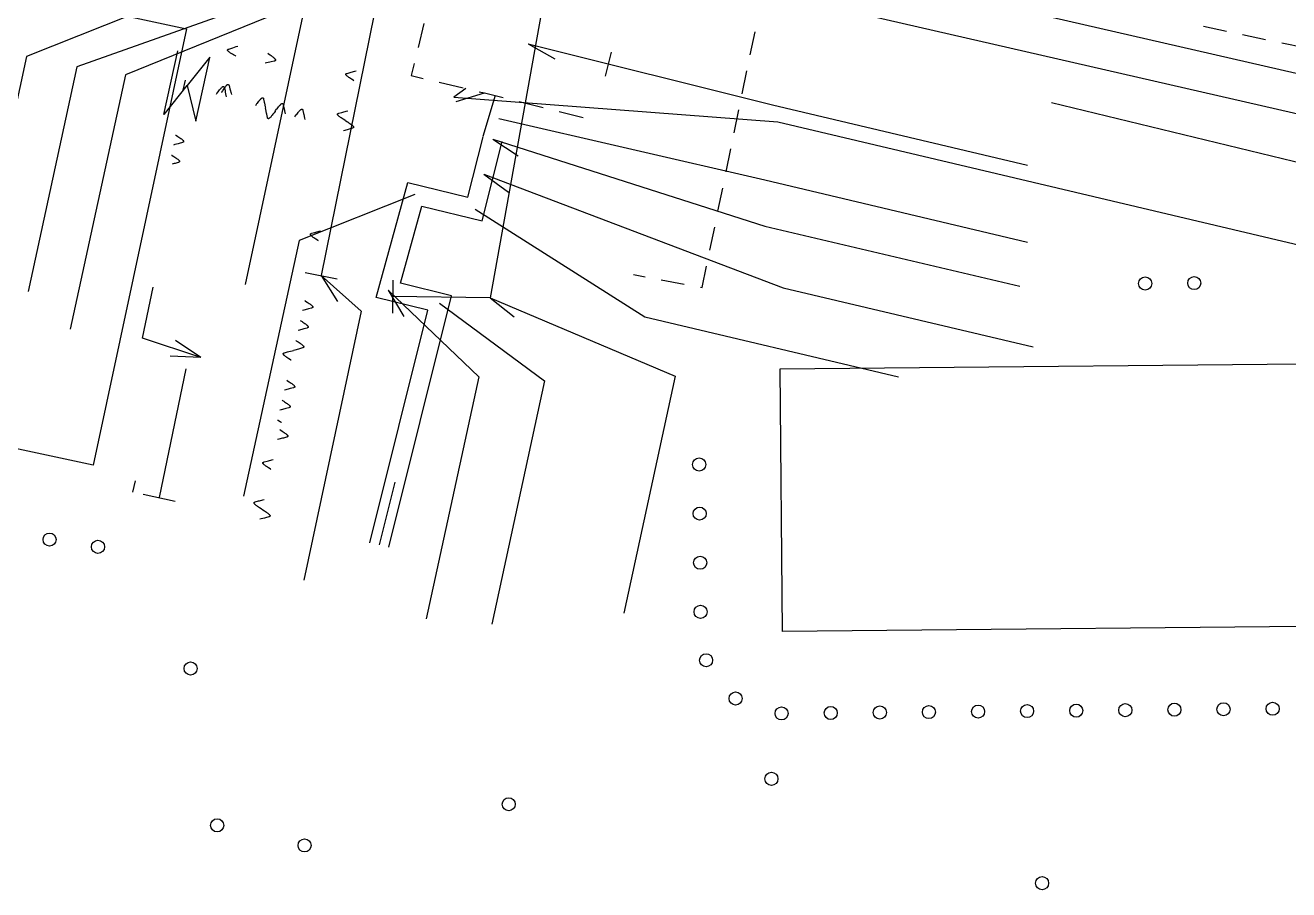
# Model space of a CAD drawing. Header units: metres. Extents: x 3206 to 3701, y 9896 to 11410.
# Drawn here: x 3438.6 to 3477.2, y 10766.92 to 10793.34 of the extents above; entities that cross this region are included whole.
import ezdxf

# ---------------------------------------------------------------- set-up
doc = ezdxf.new("R2010")
doc.units = ezdxf.units.M
for name, color, linetype in [('BUILDING', 7, 'Continuous'), ('CURB', 7, 'Continuous'), ('ELECTR_CABLE', 7, 'Continuous'), ('HEAT', 7, 'Continuous'), ('SEWER', 7, 'Continuous')]:
    doc.layers.add(name, color=color, linetype=linetype)

# ---------------------------------------------------------------- blocks, each defined once
blk = doc.blocks.new('МОЖЖЕВЕЛЬНИК_СКАЛЬНЫЙ')
blk.add_circle((0, 0), 0.2)
blk = doc.blocks.new('ЧЕРЕМУХА_ШУБЕРТ')
blk.add_circle((0, 0), 0.2)

msp = doc.modelspace()

# ---------------------------------------------------------------- linework, layer by layer
at = {"layer": 'BUILDING'}
for points in [[(3440.671, 10779.893), (3406.329, 10787.259), (3409.188, 10800.591), (3443.531, 10793.225)], [(3500, 10775.175), (3461.737, 10774.808), (3461.66, 10782.838), (3499.923, 10783.204)]]:
    msp.add_lwpolyline(points, close=True, dxfattribs=at)
at = {"layer": 'CURB'}
for points in [[(3460.75, 10792.436), (3460.895, 10793.141)], [(3474.595, 10793.305), (3475.299, 10793.157)], [(3475.788, 10793.054), (3476.492, 10792.906)], [(3476.982, 10792.804), (3477.686, 10792.656)], [(3460.503, 10791.242), (3460.648, 10791.947)], [(3460.256, 10790.048), (3460.402, 10790.753)], [(3460.009, 10788.854), (3460.155, 10789.559)], [(3459.762, 10787.66), (3459.908, 10788.364)], [(3459.515, 10786.466), (3459.661, 10787.17)], [(3459.226, 10785.335), (3459.279, 10785.325), (3459.414, 10785.976)], [(3457.183, 10785.722), (3457.536, 10785.655)], [(3458.027, 10785.562), (3458.734, 10785.428)], [(3441.886, 10779.074), (3441.969, 10779.414)]]:
    msp.add_lwpolyline(points, dxfattribs=at)
at = {"layer": 'ELECTR_CABLE'}
for points in [[(3453.281, 10805.707), (3449.997, 10797.303), (3447.638, 10785.686)], [(3452.884, 10799.654), (3455.014, 10797.329), (3452.804, 10785.012), (3449.821, 10785.044)], [(3455.014, 10797.329), (3440.18, 10792.071), (3438.69, 10785.203)], [(3445.035, 10792.39), (3445.022, 10792.398), (3444.978, 10792.423), (3444.958, 10792.435), (3444.929, 10792.453), (3444.896, 10792.473), (3444.874, 10792.487), (3444.853, 10792.501), (3444.838, 10792.512), (3444.824, 10792.524), (3444.815, 10792.531), (3444.807, 10792.538), (3444.801, 10792.544), (3444.799, 10792.547), (3444.796, 10792.55), (3444.792, 10792.555), (3444.789, 10792.558), (3444.788, 10792.561), (3444.786, 10792.564), (3444.784, 10792.567), (3444.783, 10792.571), (3444.782, 10792.573), (3444.782, 10792.575), (3444.782, 10792.576), (3444.781, 10792.578), (3444.781, 10792.579), (3444.781, 10792.581), (3444.782, 10792.583), (3444.782, 10792.585), (3444.782, 10792.586), (3444.782, 10792.587), (3444.783, 10792.588), (3444.783, 10792.589), (3444.784, 10792.59), (3444.785, 10792.591), (3444.786, 10792.593), (3444.787, 10792.594), (3444.788, 10792.595), (3444.789, 10792.596), (3444.79, 10792.597), (3444.792, 10792.598), (3444.793, 10792.599), (3444.794, 10792.6), (3444.797, 10792.602), (3444.799, 10792.603), (3444.802, 10792.604), (3444.806, 10792.606), (3444.81, 10792.607), (3444.818, 10792.61), (3444.913, 10792.641), (3444.944, 10792.651), (3445.049, 10792.684), (3445.09, 10792.697)], [(3442.839, 10790.615), (3443.261, 10792.559)], [(3443.543, 10791.494), (3443.816, 10790.405), (3444.238, 10792.35), (3444.24, 10792.36), (3443.543, 10791.494)], [(3446.013, 10792.483), (3446.025, 10792.474), (3446.067, 10792.444), (3446.085, 10792.43), (3446.113, 10792.41), (3446.143, 10792.387), (3446.163, 10792.37), (3446.183, 10792.354), (3446.196, 10792.342), (3446.21, 10792.328), (3446.218, 10792.32), (3446.225, 10792.313), (3446.23, 10792.306), (3446.233, 10792.303), (3446.235, 10792.3), (3446.238, 10792.294), (3446.24, 10792.291), (3446.242, 10792.288), (3446.243, 10792.285), (3446.245, 10792.282), (3446.246, 10792.278), (3446.246, 10792.275), (3446.246, 10792.274), (3446.247, 10792.272), (3446.247, 10792.271), (3446.247, 10792.269), (3446.246, 10792.267), (3446.246, 10792.265), (3446.245, 10792.263), (3446.245, 10792.263), (3446.244, 10792.262), (3446.244, 10792.261), (3446.243, 10792.26), (3446.243, 10792.259), (3446.242, 10792.257), (3446.241, 10792.256), (3446.239, 10792.255), (3446.238, 10792.254), (3446.237, 10792.253), (3446.236, 10792.252), (3446.234, 10792.251), (3446.233, 10792.25), (3446.232, 10792.25), (3446.229, 10792.248), (3446.226, 10792.248), (3446.223, 10792.246), (3446.219, 10792.245), (3446.215, 10792.244), (3446.207, 10792.242), (3446.109, 10792.221), (3446.077, 10792.214), (3445.969, 10792.192), (3445.927, 10792.183)], [(3448.643, 10791.641), (3448.63, 10791.649), (3448.587, 10791.676), (3448.568, 10791.689), (3448.539, 10791.707), (3448.507, 10791.728), (3448.485, 10791.743), (3448.465, 10791.758), (3448.45, 10791.77), (3448.436, 10791.782), (3448.427, 10791.79), (3448.42, 10791.796), (3448.414, 10791.803), (3448.412, 10791.806), (3448.409, 10791.808), (3448.405, 10791.814), (3448.403, 10791.817), (3448.401, 10791.82), (3448.4, 10791.823), (3448.398, 10791.826), (3448.397, 10791.83), (3448.396, 10791.832), (3448.396, 10791.834), (3448.396, 10791.835), (3448.395, 10791.837), (3448.395, 10791.838), (3448.395, 10791.84), (3448.396, 10791.842), (3448.396, 10791.844), (3448.396, 10791.845), (3448.397, 10791.846), (3448.397, 10791.847), (3448.398, 10791.848), (3448.398, 10791.849), (3448.399, 10791.85), (3448.4, 10791.852), (3448.402, 10791.853), (3448.403, 10791.854), (3448.404, 10791.855), (3448.405, 10791.856), (3448.406, 10791.857), (3448.408, 10791.858), (3448.409, 10791.859), (3448.412, 10791.86), (3448.414, 10791.861), (3448.417, 10791.863), (3448.421, 10791.864), (3448.425, 10791.866), (3448.433, 10791.868), (3448.529, 10791.896), (3448.561, 10791.905), (3448.666, 10791.935), (3448.708, 10791.946)], [(3443.43, 10791.354), (3443.496, 10791.661)], [(3444.6, 10791.28), (3444.608, 10791.293), (3444.634, 10791.337), (3444.646, 10791.356), (3444.665, 10791.385), (3444.686, 10791.417), (3444.7, 10791.439), (3444.715, 10791.459), (3444.726, 10791.474), (3444.739, 10791.489), (3444.746, 10791.497), (3444.753, 10791.505), (3444.759, 10791.511), (3444.762, 10791.513), (3444.765, 10791.516), (3444.77, 10791.52), (3444.774, 10791.522), (3444.776, 10791.524), (3444.779, 10791.525), (3444.782, 10791.527), (3444.786, 10791.528), (3444.788, 10791.529), (3444.79, 10791.529), (3444.792, 10791.529), (3444.793, 10791.53), (3444.795, 10791.53), (3444.797, 10791.53), (3444.799, 10791.529), (3444.801, 10791.529), (3444.801, 10791.529), (3444.802, 10791.528), (3444.803, 10791.528), (3444.804, 10791.527), (3444.805, 10791.527), (3444.807, 10791.526), (3444.808, 10791.525), (3444.81, 10791.523), (3444.811, 10791.522), (3444.812, 10791.521), (3444.812, 10791.52), (3444.814, 10791.519), (3444.814, 10791.518), (3444.815, 10791.516), (3444.817, 10791.513), (3444.818, 10791.511), (3444.819, 10791.508), (3444.821, 10791.504), (3444.822, 10791.5), (3444.825, 10791.492), (3444.853, 10791.397), (3444.862, 10791.365), (3444.893, 10791.26), (3444.905, 10791.218)], [(3443.539, 10791.492), (3442.839, 10790.615)], [(3444.442, 10791.234), (3444.451, 10791.247), (3444.481, 10791.288), (3444.495, 10791.306), (3444.515, 10791.334), (3444.539, 10791.364), (3444.555, 10791.384), (3444.572, 10791.404), (3444.584, 10791.417), (3444.597, 10791.431), (3444.606, 10791.439), (3444.613, 10791.446), (3444.62, 10791.451), (3444.623, 10791.453), (3444.626, 10791.456), (3444.631, 10791.459), (3444.635, 10791.461), (3444.638, 10791.463), (3444.641, 10791.464), (3444.644, 10791.465), (3444.648, 10791.466), (3444.65, 10791.467), (3444.652, 10791.467), (3444.653, 10791.467), (3444.655, 10791.467), (3444.657, 10791.467), (3444.659, 10791.467), (3444.66, 10791.467), (3444.662, 10791.466), (3444.663, 10791.466), (3444.664, 10791.465), (3444.665, 10791.465), (3444.666, 10791.464), (3444.667, 10791.463), (3444.668, 10791.462), (3444.669, 10791.461), (3444.671, 10791.46), (3444.672, 10791.459), (3444.673, 10791.458), (3444.674, 10791.456), (3444.674, 10791.455), (3444.675, 10791.454), (3444.676, 10791.452), (3444.677, 10791.449), (3444.678, 10791.447), (3444.679, 10791.444), (3444.681, 10791.439), (3444.682, 10791.435), (3444.683, 10791.427), (3444.704, 10791.33), (3444.711, 10791.297), (3444.733, 10791.19), (3444.742, 10791.148)], [(3445.641, 10790.888), (3445.65, 10790.901), (3445.68, 10790.942), (3445.694, 10790.96), (3445.714, 10790.988), (3445.738, 10791.018), (3445.754, 10791.038), (3445.771, 10791.058), (3445.783, 10791.071), (3445.796, 10791.085), (3445.805, 10791.093), (3445.812, 10791.1), (3445.819, 10791.105), (3445.822, 10791.107), (3445.825, 10791.11), (3445.83, 10791.113), (3445.834, 10791.115), (3445.837, 10791.117), (3445.84, 10791.118), (3445.843, 10791.119), (3445.847, 10791.12), (3445.849, 10791.121), (3445.851, 10791.121), (3445.853, 10791.121), (3445.854, 10791.121), (3445.856, 10791.121), (3445.858, 10791.121), (3445.859, 10791.121), (3445.861, 10791.12), (3445.862, 10791.12), (3445.863, 10791.119), (3445.864, 10791.119), (3445.865, 10791.118), (3445.866, 10791.117), (3445.867, 10791.116), (3445.869, 10791.115), (3445.87, 10791.114), (3445.871, 10791.113), (3445.872, 10791.112), (3445.873, 10791.11), (3445.874, 10791.109), (3445.874, 10791.108), (3445.875, 10791.106), (3445.876, 10791.103), (3445.877, 10791.101), (3445.878, 10791.098), (3445.88, 10791.093), (3445.881, 10791.089), (3445.882, 10791.081), (3445.903, 10790.984), (3445.91, 10790.952), (3445.932, 10790.844), (3445.941, 10790.802)], [(3446.24, 10790.715), (3446.231, 10790.703), (3446.201, 10790.662), (3446.187, 10790.643), (3446.167, 10790.616), (3446.143, 10790.586), (3446.127, 10790.565), (3446.111, 10790.546), (3446.098, 10790.532), (3446.085, 10790.519), (3446.077, 10790.511), (3446.069, 10790.504), (3446.062, 10790.499), (3446.059, 10790.496), (3446.056, 10790.494), (3446.051, 10790.491), (3446.047, 10790.488), (3446.044, 10790.487), (3446.041, 10790.486), (3446.038, 10790.484), (3446.034, 10790.483), (3446.032, 10790.483), (3446.03, 10790.483), (3446.029, 10790.482), (3446.027, 10790.482), (3446.026, 10790.482), (3446.024, 10790.483), (3446.022, 10790.483), (3446.02, 10790.484), (3446.019, 10790.484), (3446.018, 10790.485), (3446.017, 10790.485), (3446.016, 10790.486), (3446.015, 10790.486), (3446.014, 10790.487), (3446.013, 10790.488), (3446.011, 10790.49), (3446.01, 10790.491), (3446.01, 10790.492), (3446.009, 10790.493), (3446.008, 10790.495), (3446.007, 10790.496), (3446.006, 10790.497), (3446.005, 10790.5), (3446.004, 10790.503), (3446.003, 10790.506), (3446.002, 10790.51), (3446.001, 10790.515), (3445.999, 10790.523), (3445.978, 10790.62), (3445.972, 10790.652), (3445.949, 10790.76), (3445.941, 10790.802)], [(3446.24, 10790.715), (3446.249, 10790.728), (3446.28, 10790.769), (3446.293, 10790.787), (3446.314, 10790.815), (3446.337, 10790.845), (3446.354, 10790.865), (3446.37, 10790.885), (3446.383, 10790.898), (3446.396, 10790.912), (3446.404, 10790.92), (3446.412, 10790.927), (3446.418, 10790.932), (3446.421, 10790.934), (3446.424, 10790.937), (3446.43, 10790.94), (3446.434, 10790.942), (3446.436, 10790.944), (3446.44, 10790.945), (3446.443, 10790.946), (3446.446, 10790.947), (3446.449, 10790.948), (3446.45, 10790.948), (3446.452, 10790.948), (3446.454, 10790.948), (3446.455, 10790.948), (3446.457, 10790.948), (3446.459, 10790.948), (3446.461, 10790.947), (3446.462, 10790.947), (3446.463, 10790.946), (3446.464, 10790.946), (3446.465, 10790.945), (3446.466, 10790.944), (3446.467, 10790.943), (3446.468, 10790.942), (3446.47, 10790.941), (3446.471, 10790.94), (3446.471, 10790.939), (3446.472, 10790.937), (3446.473, 10790.936), (3446.474, 10790.935), (3446.475, 10790.933), (3446.476, 10790.93), (3446.477, 10790.928), (3446.478, 10790.925), (3446.479, 10790.92), (3446.48, 10790.916), (3446.482, 10790.908), (3446.503, 10790.811), (3446.509, 10790.779), (3446.532, 10790.671), (3446.54, 10790.629)], [(3446.84, 10790.542), (3446.849, 10790.555), (3446.879, 10790.596), (3446.893, 10790.614), (3446.914, 10790.642), (3446.937, 10790.672), (3446.953, 10790.692), (3446.97, 10790.712), (3446.982, 10790.725), (3446.995, 10790.739), (3447.004, 10790.747), (3447.011, 10790.754), (3447.018, 10790.759), (3447.021, 10790.761), (3447.024, 10790.764), (3447.029, 10790.767), (3447.033, 10790.769), (3447.036, 10790.771), (3447.039, 10790.772), (3447.042, 10790.773), (3447.046, 10790.774), (3447.048, 10790.775), (3447.05, 10790.775), (3447.052, 10790.775), (3447.053, 10790.775), (3447.055, 10790.775), (3447.057, 10790.775), (3447.059, 10790.775), (3447.06, 10790.774), (3447.061, 10790.774), (3447.062, 10790.773), (3447.063, 10790.773), (3447.064, 10790.772), (3447.065, 10790.771), (3447.066, 10790.77), (3447.068, 10790.769), (3447.069, 10790.768), (3447.07, 10790.767), (3447.071, 10790.766), (3447.072, 10790.764), (3447.073, 10790.763), (3447.073, 10790.762), (3447.074, 10790.76), (3447.075, 10790.757), (3447.076, 10790.755), (3447.077, 10790.752), (3447.079, 10790.747), (3447.08, 10790.743), (3447.081, 10790.735), (3447.102, 10790.638), (3447.109, 10790.606), (3447.131, 10790.498), (3447.14, 10790.456)], [(3448.385, 10790.42), (3448.372, 10790.428), (3448.329, 10790.455), (3448.309, 10790.468), (3448.28, 10790.486), (3448.249, 10790.507), (3448.227, 10790.522), (3448.207, 10790.537), (3448.192, 10790.549), (3448.178, 10790.561), (3448.169, 10790.569), (3448.162, 10790.575), (3448.156, 10790.582), (3448.153, 10790.585), (3448.151, 10790.587), (3448.147, 10790.593), (3448.145, 10790.596), (3448.143, 10790.599), (3448.141, 10790.602), (3448.14, 10790.605), (3448.139, 10790.609), (3448.138, 10790.611), (3448.138, 10790.613), (3448.137, 10790.614), (3448.137, 10790.616), (3448.137, 10790.617), (3448.137, 10790.619), (3448.138, 10790.621), (3448.138, 10790.623), (3448.138, 10790.624), (3448.139, 10790.625), (3448.139, 10790.626), (3448.14, 10790.627), (3448.14, 10790.628), (3448.141, 10790.629), (3448.142, 10790.631), (3448.144, 10790.632), (3448.145, 10790.633), (3448.146, 10790.634), (3448.147, 10790.635), (3448.148, 10790.636), (3448.149, 10790.637), (3448.151, 10790.638), (3448.154, 10790.639), (3448.156, 10790.64), (3448.159, 10790.642), (3448.163, 10790.643), (3448.167, 10790.645), (3448.175, 10790.647), (3448.271, 10790.675), (3448.303, 10790.684), (3448.408, 10790.714), (3448.45, 10790.725)], [(3448.385, 10790.42), (3448.398, 10790.412), (3448.441, 10790.385), (3448.461, 10790.372), (3448.49, 10790.354), (3448.521, 10790.333), (3448.543, 10790.318), (3448.563, 10790.303), (3448.578, 10790.291), (3448.592, 10790.279), (3448.601, 10790.271), (3448.608, 10790.265), (3448.614, 10790.258), (3448.617, 10790.255), (3448.619, 10790.252), (3448.623, 10790.247), (3448.625, 10790.244), (3448.627, 10790.241), (3448.629, 10790.238), (3448.63, 10790.235), (3448.631, 10790.231), (3448.632, 10790.229), (3448.632, 10790.227), (3448.633, 10790.226), (3448.633, 10790.224), (3448.633, 10790.223), (3448.633, 10790.221), (3448.632, 10790.219), (3448.632, 10790.217), (3448.632, 10790.216), (3448.631, 10790.215), (3448.631, 10790.214), (3448.63, 10790.213), (3448.63, 10790.212), (3448.629, 10790.211), (3448.628, 10790.209), (3448.626, 10790.208), (3448.625, 10790.207), (3448.624, 10790.206), (3448.623, 10790.205), (3448.622, 10790.204), (3448.621, 10790.203), (3448.619, 10790.202), (3448.616, 10790.201), (3448.614, 10790.2), (3448.611, 10790.198), (3448.607, 10790.197), (3448.603, 10790.195), (3448.595, 10790.193), (3448.499, 10790.165), (3448.467, 10790.156), (3448.362, 10790.126), (3448.32, 10790.115)], [(3443.191, 10789.983), (3443.204, 10789.975), (3443.247, 10789.948), (3443.267, 10789.935), (3443.296, 10789.917), (3443.328, 10789.896), (3443.349, 10789.881), (3443.37, 10789.866), (3443.385, 10789.855), (3443.399, 10789.843), (3443.408, 10789.835), (3443.415, 10789.828), (3443.421, 10789.822), (3443.423, 10789.819), (3443.426, 10789.816), (3443.43, 10789.811), (3443.432, 10789.808), (3443.434, 10789.805), (3443.436, 10789.802), (3443.437, 10789.799), (3443.438, 10789.795), (3443.439, 10789.793), (3443.439, 10789.791), (3443.44, 10789.79), (3443.44, 10789.788), (3443.44, 10789.787), (3443.44, 10789.785), (3443.44, 10789.783), (3443.439, 10789.781), (3443.439, 10789.78), (3443.438, 10789.779), (3443.438, 10789.778), (3443.437, 10789.777), (3443.437, 10789.776), (3443.436, 10789.775), (3443.435, 10789.773), (3443.434, 10789.772), (3443.432, 10789.771), (3443.432, 10789.77), (3443.43, 10789.769), (3443.429, 10789.768), (3443.428, 10789.767), (3443.426, 10789.766), (3443.424, 10789.765), (3443.422, 10789.764), (3443.418, 10789.762), (3443.414, 10789.761), (3443.41, 10789.759), (3443.402, 10789.757), (3443.307, 10789.728), (3443.275, 10789.719), (3443.169, 10789.689), (3443.128, 10789.677)], [(3443.065, 10789.371), (3443.078, 10789.363), (3443.122, 10789.336), (3443.141, 10789.324), (3443.17, 10789.306), (3443.202, 10789.285), (3443.223, 10789.27), (3443.244, 10789.255), (3443.259, 10789.244), (3443.273, 10789.232), (3443.282, 10789.224), (3443.289, 10789.217), (3443.295, 10789.211), (3443.298, 10789.208), (3443.3, 10789.205), (3443.304, 10789.2), (3443.306, 10789.196), (3443.308, 10789.194), (3443.31, 10789.191), (3443.311, 10789.188), (3443.313, 10789.184), (3443.313, 10789.182), (3443.314, 10789.18), (3443.314, 10789.179), (3443.314, 10789.177), (3443.314, 10789.175), (3443.314, 10789.173), (3443.314, 10789.172), (3443.313, 10789.17), (3443.313, 10789.169), (3443.313, 10789.168), (3443.312, 10789.167), (3443.312, 10789.166), (3443.311, 10789.165), (3443.31, 10789.163), (3443.309, 10789.162), (3443.308, 10789.16), (3443.307, 10789.159), (3443.306, 10789.159), (3443.305, 10789.158), (3443.303, 10789.157), (3443.302, 10789.156), (3443.301, 10789.155), (3443.298, 10789.153), (3443.296, 10789.152), (3443.293, 10789.151), (3443.288, 10789.149), (3443.284, 10789.148), (3443.276, 10789.146), (3443.181, 10789.117), (3443.149, 10789.108), (3443.089, 10789.091)], [(3447.556, 10786.75), (3447.543, 10786.758), (3447.5, 10786.786), (3447.481, 10786.799), (3447.452, 10786.818), (3447.421, 10786.839), (3447.4, 10786.855), (3447.379, 10786.87), (3447.365, 10786.881), (3447.351, 10786.894), (3447.342, 10786.902), (3447.335, 10786.909), (3447.329, 10786.915), (3447.327, 10786.918), (3447.325, 10786.921), (3447.321, 10786.926), (3447.318, 10786.93), (3447.317, 10786.933), (3447.315, 10786.936), (3447.314, 10786.939), (3447.312, 10786.942), (3447.312, 10786.945), (3447.311, 10786.946), (3447.311, 10786.948), (3447.311, 10786.95), (3447.311, 10786.951), (3447.311, 10786.953), (3447.312, 10786.955), (3447.312, 10786.957), (3447.312, 10786.958), (3447.313, 10786.959), (3447.313, 10786.96), (3447.314, 10786.961), (3447.314, 10786.962), (3447.315, 10786.963), (3447.316, 10786.964), (3447.318, 10786.966), (3447.319, 10786.967), (3447.32, 10786.968), (3447.321, 10786.969), (3447.322, 10786.97), (3447.324, 10786.97), (3447.325, 10786.971), (3447.328, 10786.973), (3447.33, 10786.974), (3447.333, 10786.975), (3447.338, 10786.977), (3447.342, 10786.978), (3447.35, 10786.98), (3447.446, 10787.006), (3447.477, 10787.015), (3447.584, 10787.043), (3447.625, 10787.054)], [(3447.148, 10785.786), (3448.128, 10785.586)], [(3447.638, 10785.686), (3448.859, 10784.596), (3447.113, 10776.376)], [(3447.638, 10785.686), (3448.143, 10784.9)], [(3449.826, 10785.544), (3449.816, 10784.544)], [(3443.964, 10783.18), (3442.182, 10783.777), (3442.508, 10785.337)], [(3452.804, 10785.012), (3458.455, 10782.616), (3456.884, 10775.375)], [(3452.804, 10785.012), (3453.535, 10784.431)], [(3447.141, 10784.925), (3447.154, 10784.916), (3447.197, 10784.888), (3447.216, 10784.876), (3447.245, 10784.857), (3447.276, 10784.835), (3447.297, 10784.82), (3447.317, 10784.805), (3447.332, 10784.793), (3447.346, 10784.781), (3447.355, 10784.773), (3447.362, 10784.766), (3447.368, 10784.759), (3447.37, 10784.756), (3447.372, 10784.754), (3447.376, 10784.748), (3447.379, 10784.745), (3447.38, 10784.742), (3447.382, 10784.739), (3447.383, 10784.736), (3447.385, 10784.732), (3447.385, 10784.73), (3447.385, 10784.728), (3447.386, 10784.727), (3447.386, 10784.725), (3447.386, 10784.724), (3447.386, 10784.721), (3447.385, 10784.72), (3447.385, 10784.718), (3447.385, 10784.717), (3447.384, 10784.716), (3447.384, 10784.715), (3447.383, 10784.714), (3447.383, 10784.713), (3447.382, 10784.712), (3447.381, 10784.71), (3447.379, 10784.709), (3447.378, 10784.708), (3447.377, 10784.707), (3447.376, 10784.706), (3447.375, 10784.705), (3447.373, 10784.704), (3447.372, 10784.703), (3447.369, 10784.702), (3447.367, 10784.701), (3447.364, 10784.699), (3447.359, 10784.698), (3447.355, 10784.697), (3447.347, 10784.694), (3447.251, 10784.668), (3447.219, 10784.66), (3447.113, 10784.631), (3447.072, 10784.62)], [(3447.003, 10784.316), (3447.015, 10784.308), (3447.058, 10784.28), (3447.078, 10784.267), (3447.106, 10784.248), (3447.138, 10784.227), (3447.159, 10784.211), (3447.179, 10784.196), (3447.194, 10784.185), (3447.208, 10784.172), (3447.217, 10784.164), (3447.223, 10784.157), (3447.229, 10784.151), (3447.232, 10784.148), (3447.234, 10784.145), (3447.238, 10784.14), (3447.24, 10784.136), (3447.242, 10784.133), (3447.244, 10784.13), (3447.245, 10784.127), (3447.246, 10784.124), (3447.247, 10784.121), (3447.247, 10784.12), (3447.247, 10784.118), (3447.247, 10784.116), (3447.248, 10784.115), (3447.247, 10784.113), (3447.247, 10784.111), (3447.247, 10784.109), (3447.246, 10784.108), (3447.246, 10784.107), (3447.245, 10784.106), (3447.245, 10784.105), (3447.244, 10784.104), (3447.243, 10784.103), (3447.242, 10784.102), (3447.241, 10784.1), (3447.24, 10784.099), (3447.239, 10784.098), (3447.238, 10784.097), (3447.236, 10784.096), (3447.235, 10784.096), (3447.234, 10784.095), (3447.231, 10784.093), (3447.229, 10784.092), (3447.225, 10784.091), (3447.221, 10784.089), (3447.217, 10784.088), (3447.209, 10784.086), (3447.113, 10784.06), (3447.081, 10784.051), (3446.975, 10784.023), (3446.934, 10784.012)], [(3443.964, 10783.18), (3443.19, 10783.703)], [(3446.864, 10783.708), (3446.877, 10783.699), (3446.92, 10783.671), (3446.939, 10783.659), (3446.968, 10783.64), (3446.999, 10783.618), (3447.021, 10783.603), (3447.041, 10783.588), (3447.055, 10783.576), (3447.07, 10783.564), (3447.078, 10783.556), (3447.085, 10783.549), (3447.091, 10783.542), (3447.093, 10783.54), (3447.096, 10783.537), (3447.1, 10783.531), (3447.102, 10783.528), (3447.104, 10783.525), (3447.105, 10783.522), (3447.107, 10783.519), (3447.108, 10783.515), (3447.109, 10783.513), (3447.109, 10783.511), (3447.109, 10783.51), (3447.109, 10783.508), (3447.109, 10783.507), (3447.109, 10783.504), (3447.109, 10783.503), (3447.108, 10783.501), (3447.108, 10783.5), (3447.108, 10783.499), (3447.107, 10783.498), (3447.107, 10783.497), (3447.106, 10783.496), (3447.105, 10783.495), (3447.104, 10783.493), (3447.103, 10783.492), (3447.101, 10783.491), (3447.101, 10783.49), (3447.099, 10783.489), (3447.098, 10783.488), (3447.097, 10783.487), (3447.095, 10783.486), (3447.092, 10783.485), (3447.09, 10783.484), (3447.087, 10783.482), (3447.083, 10783.481), (3447.079, 10783.48), (3447.071, 10783.477), (3446.975, 10783.451), (3446.943, 10783.443), (3446.837, 10783.414), (3446.795, 10783.403)], [(3443.964, 10783.18), (3443.031, 10783.229)], [(3446.726, 10783.099), (3446.713, 10783.107), (3446.67, 10783.135), (3446.651, 10783.148), (3446.623, 10783.167), (3446.591, 10783.189), (3446.57, 10783.204), (3446.55, 10783.219), (3446.535, 10783.231), (3446.521, 10783.243), (3446.512, 10783.251), (3446.505, 10783.258), (3446.499, 10783.264), (3446.497, 10783.267), (3446.495, 10783.27), (3446.491, 10783.275), (3446.489, 10783.279), (3446.487, 10783.282), (3446.485, 10783.285), (3446.484, 10783.288), (3446.483, 10783.291), (3446.482, 10783.294), (3446.482, 10783.295), (3446.481, 10783.297), (3446.481, 10783.299), (3446.481, 10783.3), (3446.481, 10783.302), (3446.482, 10783.304), (3446.482, 10783.306), (3446.482, 10783.307), (3446.483, 10783.308), (3446.483, 10783.309), (3446.484, 10783.31), (3446.485, 10783.311), (3446.485, 10783.312), (3446.486, 10783.313), (3446.488, 10783.315), (3446.489, 10783.316), (3446.49, 10783.317), (3446.491, 10783.318), (3446.493, 10783.319), (3446.494, 10783.32), (3446.495, 10783.32), (3446.498, 10783.322), (3446.5, 10783.323), (3446.503, 10783.324), (3446.508, 10783.326), (3446.512, 10783.327), (3446.52, 10783.329), (3446.616, 10783.356), (3446.648, 10783.364), (3446.754, 10783.392), (3446.795, 10783.403)], [(3443.51, 10782.839), (3442.688, 10778.902)], [(3446.588, 10782.491), (3446.601, 10782.482), (3446.644, 10782.454), (3446.663, 10782.442), (3446.691, 10782.423), (3446.723, 10782.401), (3446.744, 10782.386), (3446.764, 10782.371), (3446.779, 10782.359), (3446.793, 10782.347), (3446.802, 10782.339), (3446.809, 10782.332), (3446.814, 10782.325), (3446.817, 10782.323), (3446.819, 10782.32), (3446.823, 10782.314), (3446.825, 10782.311), (3446.827, 10782.308), (3446.829, 10782.305), (3446.83, 10782.302), (3446.831, 10782.298), (3446.832, 10782.296), (3446.832, 10782.294), (3446.832, 10782.293), (3446.833, 10782.291), (3446.833, 10782.29), (3446.832, 10782.288), (3446.832, 10782.286), (3446.832, 10782.284), (3446.831, 10782.283), (3446.831, 10782.282), (3446.831, 10782.281), (3446.83, 10782.28), (3446.829, 10782.279), (3446.828, 10782.278), (3446.827, 10782.276), (3446.826, 10782.275), (3446.825, 10782.274), (3446.824, 10782.273), (3446.823, 10782.272), (3446.821, 10782.271), (3446.82, 10782.27), (3446.819, 10782.269), (3446.816, 10782.268), (3446.814, 10782.267), (3446.811, 10782.266), (3446.806, 10782.264), (3446.802, 10782.263), (3446.794, 10782.261), (3446.698, 10782.234), (3446.666, 10782.226), (3446.56, 10782.197), (3446.519, 10782.186)], [(3446.45, 10781.882), (3446.462, 10781.874), (3446.505, 10781.846), (3446.524, 10781.833), (3446.553, 10781.814), (3446.584, 10781.793), (3446.606, 10781.778), (3446.626, 10781.762), (3446.64, 10781.751), (3446.655, 10781.738), (3446.663, 10781.73), (3446.67, 10781.723), (3446.676, 10781.717), (3446.679, 10781.714), (3446.681, 10781.711), (3446.685, 10781.706), (3446.687, 10781.702), (3446.689, 10781.7), (3446.69, 10781.696), (3446.692, 10781.693), (3446.693, 10781.69), (3446.694, 10781.687), (3446.694, 10781.686), (3446.694, 10781.684), (3446.694, 10781.682), (3446.694, 10781.681), (3446.694, 10781.679), (3446.694, 10781.677), (3446.693, 10781.675), (3446.693, 10781.675), (3446.693, 10781.673), (3446.692, 10781.672), (3446.692, 10781.671), (3446.691, 10781.67), (3446.69, 10781.669), (3446.689, 10781.668), (3446.688, 10781.666), (3446.687, 10781.665), (3446.686, 10781.664), (3446.684, 10781.664), (3446.683, 10781.662), (3446.682, 10781.662), (3446.68, 10781.661), (3446.678, 10781.659), (3446.676, 10781.658), (3446.672, 10781.657), (3446.668, 10781.655), (3446.664, 10781.654), (3446.656, 10781.652), (3446.56, 10781.626), (3446.528, 10781.617), (3446.422, 10781.589), (3446.38, 10781.578)], [(3446.311, 10781.274), (3446.324, 10781.265), (3446.367, 10781.238), (3446.386, 10781.225), (3446.415, 10781.206), (3446.429, 10781.196)], [(3446.378, 10780.981), (3446.391, 10780.972), (3446.434, 10780.945), (3446.453, 10780.932), (3446.482, 10780.913), (3446.514, 10780.892), (3446.535, 10780.877), (3446.555, 10780.861), (3446.57, 10780.85), (3446.584, 10780.837), (3446.593, 10780.83), (3446.6, 10780.823), (3446.606, 10780.816), (3446.608, 10780.813), (3446.61, 10780.81), (3446.614, 10780.805), (3446.617, 10780.802), (3446.618, 10780.799), (3446.62, 10780.796), (3446.621, 10780.793), (3446.623, 10780.789), (3446.623, 10780.787), (3446.624, 10780.785), (3446.624, 10780.783), (3446.624, 10780.782), (3446.624, 10780.78), (3446.624, 10780.778), (3446.624, 10780.777), (3446.623, 10780.775), (3446.623, 10780.774), (3446.622, 10780.773), (3446.622, 10780.772), (3446.621, 10780.771), (3446.621, 10780.77), (3446.62, 10780.768), (3446.619, 10780.767), (3446.617, 10780.766), (3446.616, 10780.765), (3446.615, 10780.764), (3446.614, 10780.763), (3446.613, 10780.762), (3446.611, 10780.761), (3446.61, 10780.76), (3446.607, 10780.759), (3446.605, 10780.758), (3446.602, 10780.756), (3446.598, 10780.755), (3446.593, 10780.753), (3446.586, 10780.751), (3446.49, 10780.724), (3446.458, 10780.716), (3446.352, 10780.687), (3446.31, 10780.676)], [(3446.106, 10779.763), (3446.093, 10779.771), (3446.05, 10779.799), (3446.031, 10779.811), (3446.002, 10779.83), (3445.971, 10779.852), (3445.95, 10779.867), (3445.929, 10779.882), (3445.915, 10779.893), (3445.9, 10779.906), (3445.892, 10779.914), (3445.885, 10779.921), (3445.879, 10779.927), (3445.876, 10779.93), (3445.874, 10779.933), (3445.87, 10779.938), (3445.868, 10779.942), (3445.866, 10779.944), (3445.865, 10779.947), (3445.863, 10779.95), (3445.862, 10779.954), (3445.861, 10779.957), (3445.861, 10779.958), (3445.861, 10779.96), (3445.861, 10779.961), (3445.861, 10779.963), (3445.861, 10779.965), (3445.861, 10779.967), (3445.861, 10779.969), (3445.862, 10779.969), (3445.862, 10779.97), (3445.863, 10779.971), (3445.863, 10779.973), (3445.864, 10779.974), (3445.865, 10779.975), (3445.866, 10779.976), (3445.867, 10779.978), (3445.868, 10779.979), (3445.869, 10779.979), (3445.87, 10779.98), (3445.872, 10779.981), (3445.873, 10779.982), (3445.874, 10779.983), (3445.877, 10779.985), (3445.879, 10779.986), (3445.883, 10779.987), (3445.887, 10779.989), (3445.891, 10779.99), (3445.899, 10779.992), (3445.995, 10780.019), (3446.027, 10780.027), (3446.133, 10780.056), (3446.174, 10780.067)], [(3442.198, 10779.004), (3443.177, 10778.8)], [(3445.834, 10778.545), (3445.821, 10778.553), (3445.778, 10778.581), (3445.759, 10778.593), (3445.73, 10778.612), (3445.699, 10778.634), (3445.677, 10778.649), (3445.657, 10778.664), (3445.642, 10778.675), (3445.628, 10778.688), (3445.619, 10778.696), (3445.613, 10778.703), (3445.607, 10778.709), (3445.604, 10778.712), (3445.602, 10778.715), (3445.598, 10778.72), (3445.596, 10778.724), (3445.594, 10778.726), (3445.592, 10778.73), (3445.591, 10778.733), (3445.59, 10778.736), (3445.589, 10778.739), (3445.589, 10778.74), (3445.588, 10778.742), (3445.588, 10778.744), (3445.588, 10778.745), (3445.588, 10778.747), (3445.589, 10778.749), (3445.589, 10778.751), (3445.589, 10778.751), (3445.59, 10778.753), (3445.59, 10778.754), (3445.591, 10778.755), (3445.592, 10778.756), (3445.592, 10778.757), (3445.593, 10778.758), (3445.595, 10778.76), (3445.596, 10778.761), (3445.597, 10778.762), (3445.598, 10778.763), (3445.6, 10778.764), (3445.601, 10778.764), (3445.602, 10778.765), (3445.605, 10778.767), (3445.607, 10778.768), (3445.61, 10778.769), (3445.615, 10778.771), (3445.619, 10778.772), (3445.627, 10778.774), (3445.723, 10778.801), (3445.754, 10778.809), (3445.86, 10778.838), (3445.902, 10778.849)], [(3445.834, 10778.545), (3445.847, 10778.536), (3445.89, 10778.509), (3445.909, 10778.496), (3445.938, 10778.477), (3445.969, 10778.456), (3445.99, 10778.441), (3446.011, 10778.426), (3446.025, 10778.414), (3446.04, 10778.402), (3446.048, 10778.394), (3446.055, 10778.387), (3446.061, 10778.38), (3446.063, 10778.377), (3446.066, 10778.375), (3446.07, 10778.369), (3446.072, 10778.366), (3446.074, 10778.363), (3446.075, 10778.36), (3446.077, 10778.357), (3446.078, 10778.353), (3446.079, 10778.351), (3446.079, 10778.349), (3446.079, 10778.348), (3446.079, 10778.346), (3446.079, 10778.345), (3446.079, 10778.342), (3446.079, 10778.341), (3446.078, 10778.339), (3446.078, 10778.338), (3446.078, 10778.337), (3446.077, 10778.336), (3446.077, 10778.335), (3446.076, 10778.334), (3446.075, 10778.333), (3446.074, 10778.331), (3446.073, 10778.33), (3446.072, 10778.329), (3446.071, 10778.328), (3446.07, 10778.327), (3446.068, 10778.326), (3446.067, 10778.325), (3446.066, 10778.324), (3446.063, 10778.323), (3446.061, 10778.322), (3446.057, 10778.32), (3446.053, 10778.319), (3446.049, 10778.318), (3446.041, 10778.315), (3445.945, 10778.289), (3445.913, 10778.28), (3445.807, 10778.251), (3445.766, 10778.24)]]:
    msp.add_lwpolyline(points, dxfattribs=at)
at = {"layer": 'HEAT'}
for points in [[(3456.5, 10796.679), (3478.404, 10791.648), (3480.572, 10800.77), (3500, 10796.602)], [(3456.232, 10795.509), (3479.296, 10790.212), (3481.468, 10799.35), (3500, 10795.374)], [(3453.531, 10796.652), (3441.661, 10791.824), (3439.974, 10784.048)], [(3453.223, 10795.332), (3447.072, 10793.601), (3445.315, 10785.419)], [(3450.779, 10793.389), (3450.599, 10792.653)], [(3453.966, 10792.772), (3461.431, 10790.905), (3469.215, 10789.066)], [(3453.966, 10792.772), (3454.778, 10792.311)], [(3456.331, 10791.781), (3456.511, 10792.517)], [(3450.48, 10792.168), (3450.39, 10791.8), (3450.758, 10791.712)], [(3451.245, 10791.597), (3451.982, 10791.422)], [(3452.468, 10791.306), (3452.629, 10791.268), (3453.205, 10791.131)], [(3452.592, 10789.945), (3452.962, 10791.205)], [(3453.69, 10791.01), (3454.425, 10790.825)], [(3478.85, 10790.93), (3477.68, 10789.095), (3469.946, 10790.962)], [(3453.065, 10790.49), (3461.19, 10788.612), (3469.217, 10786.714)], [(3454.91, 10790.704), (3455.644, 10790.519)], [(3449.125, 10777.519), (3450.896, 10784.631), (3449.319, 10785.023), (3450.288, 10788.531), (3452.122, 10788.082), (3452.589, 10789.933)], [(3449.712, 10777.393), (3451.624, 10785.069), (3450.061, 10785.457), (3450.712, 10787.809), (3452.558, 10787.358), (3453.171, 10789.787)], [(3452.88, 10789.86), (3461.19, 10787.203), (3468.981, 10785.362)], [(3452.88, 10789.86), (3453.661, 10789.348)], [(3452.61, 10788.79), (3461.753, 10785.312), (3469.394, 10783.506)], [(3452.61, 10788.79), (3453.362, 10788.236)], [(3450.5, 10788.17), (3446.966, 10786.763), (3445.271, 10778.945)], [(3452.34, 10787.72), (3457.53, 10784.427), (3465.273, 10782.597)], [(3449.69, 10785.24), (3452.452, 10782.591), (3450.848, 10775.196)], [(3449.69, 10785.24), (3450.166, 10784.437)], [(3451.26, 10784.85), (3454.463, 10782.47), (3452.85, 10775.034)], [(3449.418, 10777.456), (3449.897, 10779.377)]]:
    msp.add_lwpolyline(points, dxfattribs=at)
at = {"layer": 'SEWER'}
for points in [[(3456.214, 10799.377), (3438.638, 10792.379), (3437.026, 10784.948)], [(3452.056, 10791.404), (3451.69, 10791.144)], [(3451.69, 10791.144), (3461.592, 10790.382), (3480.339, 10785.952)], [(3451.762, 10791.003), (3452.629, 10791.268)]]:
    msp.add_lwpolyline(points, dxfattribs=at)

# ---------------------------------------------------------------- block references
at = {"layer": 'BUSH'}
for p in [(3472.81, 10785.445), (3474.31, 10785.459), (3459.188, 10779.914), (3459.202, 10778.414), (3439.345, 10777.62), (3440.823, 10777.4), (3459.217, 10776.914), (3459.231, 10775.414), (3443.653, 10773.681), (3459.398, 10773.934), (3460.301, 10772.765), (3473.705, 10772.423), (3475.205, 10772.437), (3476.705, 10772.451), (3461.706, 10772.31), (3463.206, 10772.322), (3464.706, 10772.336), (3466.206, 10772.351), (3467.706, 10772.365), (3469.205, 10772.38), (3470.705, 10772.394), (3472.205, 10772.408), (3461.394, 10770.31), (3453.369, 10769.533), (3447.133, 10768.275), (3469.662, 10767.121)]:
    msp.add_blockref('МОЖЖЕВЕЛЬНИК_СКАЛЬНЫЙ', p, dxfattribs=at)
at = {"layer": 'TREE'}
msp.add_blockref('ЧЕРЕМУХА_ШУБЕРТ', (3444.463, 10768.889), dxfattribs=at)

doc.saveas('drawing.dxf')
